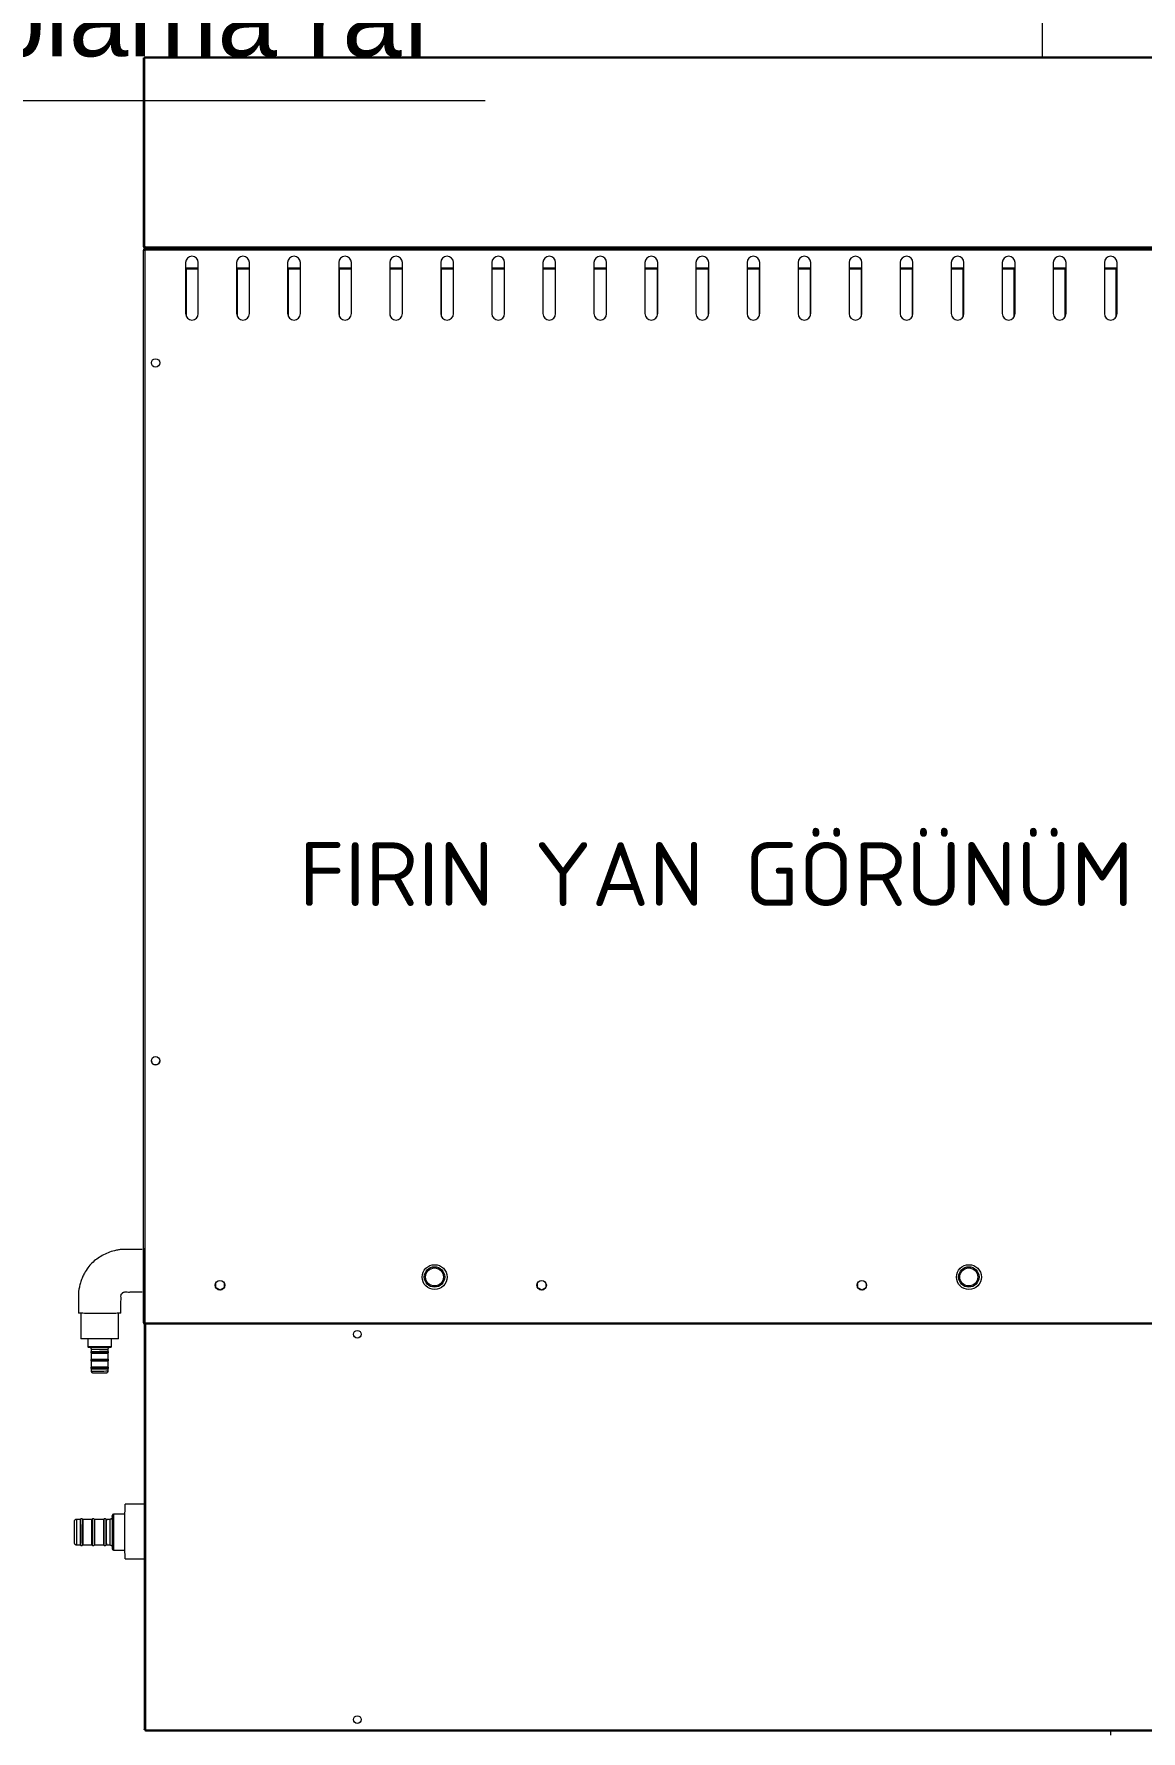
# Model space of a CAD drawing. Header units: millimetres. Extents: x 54215 to 67697, y 23496 to 56611.
# Drawn here: x 57917.3 to 58004, y 31132.1 to 31265.1 of the extents above; entities that cross this region are included whole.
import ezdxf

# ---------------------------------------------------------------- set-up
doc = ezdxf.new("R2010")
doc.units = ezdxf.units.MM
doc.layers.add('no3_paslanmaz gorunus on', color=163, linetype='Continuous', lineweight=15)
doc.layers.add('no3_yazı duvar', color=152, linetype='Continuous', lineweight=0)
doc.styles.get("Standard").update_dxf_attribs({"font": 'arial.ttf'})

# ---------------------------------------------------------------- blocks, each defined once
blk = doc.blocks.new('ASFH8LO')
at = {"layer": 'no3_paslanmaz gorunus on'}
for p, q in [((9341.26, 2476.59), (9341.26, 2480.2)), ((9265.9, 2378.22), (9265.9, 2376.22)), ((9268.84, 2376.22), (9268.84, 2378.22)), ((9266.44, 2376.21), (9266.44, 2375.62)), ((9268.3, 2375.62), (9268.3, 2376.21)), ((9266.7, 2375.42), (9266.7, 2375.24)), ((9266.7, 2375.09), (9266.7, 2375.09)), ((9266.7, 2375.09), (9266.7, 2374.63)), ((9268.04, 2375.24), (9268.04, 2375.42)), ((9268.04, 2375.09), (9268.04, 2375.09)), ((9268.04, 2374.63), (9268.04, 2375.09)), ((9266.7, 2374.48), (9266.7, 2374.02)), ((9266.7, 2373.87), (9266.7, 2373.87)), ((9266.7, 2373.87), (9266.7, 2373.69)), ((9268.04, 2374.02), (9268.04, 2374.48)), ((9268.04, 2373.87), (9268.04, 2373.87)), ((9268.04, 2373.69), (9268.04, 2373.87)), ((9270.86, 2363.26), (9269.36, 2363.26)), ((9265.83, 2362.06), (9265.56, 2362.06)), ((9265.83, 2362.06), (9265.83, 2362.06)), ((9266.75, 2362.06), (9266.06, 2362.06)), ((9267.67, 2362.06), (9266.97, 2362.06)), ((9267.67, 2362.06), (9267.67, 2362.06)), ((9268.16, 2362.06), (9267.89, 2362.06)), ((9269.35, 2362.46), (9268.46, 2362.46)), ((9265.56, 2360.06), (9265.83, 2360.06)), ((9265.83, 2360.06), (9265.83, 2360.06)), ((9266.06, 2360.06), (9266.75, 2360.06)), ((9266.97, 2360.06), (9267.67, 2360.06)), ((9267.67, 2360.06), (9267.67, 2360.06)), ((9267.89, 2360.06), (9268.16, 2360.06)), ((9268.46, 2359.66), (9269.35, 2359.66)), ((9269.36, 2358.98), (9270.86, 2358.98))]:
    blk.add_line(p, q, dxfattribs=at)
at = {"layer": 'no3_paslanmaz gorunus on', "linetype": 'Continuous', "lineweight": 0}
for p, q in [((9270.8, 2461.86), (9270.8, 2476.61)), ((9270.8, 2476.61), (9270.9, 2476.61)), ((9270.9, 2476.61), (9270.9, 2476.71)), ((9270.9, 2476.71), (9358.2, 2476.71)), ((9270.9, 2476.61), (9358.2, 2476.61)), ((9270.9, 2461.86), (9270.9, 2476.61)), ((9270.9, 2476.61), (9270.9, 2476.61)), ((9270.8, 2461.86), (9270.9, 2461.86)), ((9270.8, 2461.81), (9270.8, 2461.86)), ((9270.8, 2461.81), (9270.9, 2461.81)), ((9270.8, 2461.61), (9270.81, 2461.61)), ((9270.8, 2461.61), (9270.8, 2461.57)), ((9270.8, 2461.57), (9270.9, 2461.57)), ((9270.8, 2461.57), (9270.8, 2461.54)), ((9270.8, 2383.27), (9270.8, 2461.54)), ((9270.8, 2461.54), (9270.9, 2461.54)), ((9270.9, 2461.86), (9270.96, 2461.81)), ((9270.9, 2461.81), (9270.9, 2461.86)), ((9270.9, 2461.71), (9270.9, 2461.81)), ((9270.96, 2461.81), (9270.9, 2461.81)), ((9270.96, 2461.71), (9270.9, 2461.71)), ((9270.9, 2461.71), (9270.9, 2461.67)), ((9270.9, 2461.71), (9270.9, 2461.71)), ((9270.9, 2461.67), (9272.7, 2461.67)), ((9270.9, 2461.67), (9358.2, 2461.67)), ((9270.9, 2461.67), (9270.9, 2461.57)), ((9270.9, 2461.67), (9270.9, 2461.67)), ((9270.9, 2461.57), (9270.9, 2461.54)), ((9270.9, 2461.57), (9358.2, 2461.57)), ((9270.9, 2461.57), (9270.9, 2461.57)), ((9270.9, 2461.54), (9270.9, 2383.27)), ((9270.96, 2461.81), (9358.2, 2461.81)), ((9270.96, 2461.71), (9358.2, 2461.71)), ((9272.7, 2461.67), (9272.7, 2461.67)), ((9272.95, 2461.71), (9272.93, 2461.7)), ((9272.93, 2461.7), (9272.95, 2461.68)), ((9273.01, 2461.67), (9273.01, 2461.71)), ((9273.1, 2461.67), (9273.1, 2461.7)), ((9274.1, 2460.57), (9274.1, 2456.57)), ((9274.1, 2460.17), (9275.1, 2460.17)), ((9274.1, 2460.07), (9275.1, 2460.07)), ((9274.15, 2460.07), (9274.15, 2456.37)), ((9275.1, 2456.57), (9275.1, 2460.57)), ((9278.1, 2460.57), (9278.1, 2456.57)), ((9278.1, 2460.17), (9279.1, 2460.17)), ((9278.1, 2460.07), (9279.1, 2460.07)), ((9278.15, 2460.07), (9278.15, 2456.37)), ((9279.1, 2456.57), (9279.1, 2460.57)), ((9282.1, 2460.57), (9282.1, 2456.57)), ((9282.1, 2460.17), (9283.1, 2460.17)), ((9282.1, 2460.07), (9283.1, 2460.07)), ((9282.14, 2460.07), (9282.14, 2456.38)), ((9283.1, 2456.57), (9283.1, 2460.57)), ((9286.1, 2460.57), (9286.1, 2456.57)), ((9286.1, 2460.17), (9287.1, 2460.17)), ((9286.1, 2460.07), (9287.1, 2460.07)), ((9286.13, 2460.07), (9286.13, 2456.4)), ((9287.1, 2456.57), (9287.1, 2460.57)), ((9290.1, 2460.57), (9290.1, 2456.57)), ((9290.1, 2460.17), (9291.1, 2460.17)), ((9290.1, 2460.07), (9291.1, 2460.07)), ((9290.12, 2460.07), (9290.12, 2456.42)), ((9291.1, 2456.57), (9291.1, 2460.57)), ((9294.1, 2460.57), (9294.1, 2456.57)), ((9294.1, 2460.17), (9295.1, 2460.17)), ((9294.1, 2460.07), (9295.1, 2460.07)), ((9294.12, 2460.07), (9294.12, 2456.45)), ((9295.1, 2456.57), (9295.1, 2460.57)), ((9298.1, 2460.57), (9298.1, 2456.57)), ((9298.1, 2460.17), (9299.1, 2460.17)), ((9298.1, 2460.07), (9299.1, 2460.07)), ((9298.11, 2460.07), (9298.11, 2456.48)), ((9299.1, 2456.57), (9299.1, 2460.57)), ((9302.1, 2460.57), (9302.1, 2456.57)), ((9302.1, 2460.17), (9303.1, 2460.17)), ((9302.1, 2460.07), (9303.1, 2460.07)), ((9302.1, 2460.07), (9302.1, 2456.55)), ((9303.1, 2456.57), (9303.1, 2460.57)), ((9306.1, 2460.57), (9306.1, 2456.57)), ((9306.1, 2460.17), (9307.1, 2460.17)), ((9306.1, 2460.07), (9307.1, 2460.07)), ((9307.1, 2456.57), (9307.1, 2460.57)), ((9307.1, 2456.49), (9307.1, 2460.07)), ((9310.1, 2460.57), (9310.1, 2456.57)), ((9310.1, 2460.17), (9311.1, 2460.17)), ((9310.1, 2460.07), (9311.1, 2460.07)), ((9311.09, 2456.45), (9311.09, 2460.07)), ((9311.1, 2456.57), (9311.1, 2460.57)), ((9314.1, 2460.57), (9314.1, 2456.57)), ((9314.1, 2460.17), (9315.1, 2460.17)), ((9314.1, 2460.07), (9315.1, 2460.07)), ((9315.08, 2456.43), (9315.08, 2460.07)), ((9315.1, 2456.57), (9315.1, 2460.57)), ((9318.1, 2460.57), (9318.1, 2456.57)), ((9318.1, 2460.17), (9319.1, 2460.17)), ((9318.1, 2460.07), (9319.1, 2460.07)), ((9319.08, 2456.41), (9319.08, 2460.07)), ((9319.1, 2456.57), (9319.1, 2460.57)), ((9322.1, 2460.57), (9322.1, 2456.57)), ((9322.1, 2460.17), (9323.1, 2460.17)), ((9322.1, 2460.07), (9323.1, 2460.07)), ((9323.07, 2456.39), (9323.07, 2460.07)), ((9323.1, 2456.57), (9323.1, 2460.57)), ((9326.1, 2460.57), (9326.1, 2456.57)), ((9326.1, 2460.17), (9327.1, 2460.17)), ((9326.1, 2460.07), (9327.1, 2460.07)), ((9327.06, 2456.37), (9327.06, 2460.07)), ((9327.1, 2456.57), (9327.1, 2460.57)), ((9330.1, 2460.57), (9330.1, 2456.57)), ((9330.1, 2460.17), (9331.1, 2460.17)), ((9330.1, 2460.07), (9331.1, 2460.07)), ((9331.06, 2456.37), (9331.06, 2460.07)), ((9331.1, 2456.57), (9331.1, 2460.57)), ((9334.1, 2460.57), (9334.1, 2456.57)), ((9334.1, 2460.17), (9335.1, 2460.17)), ((9334.1, 2460.07), (9335.1, 2460.07)), ((9335.05, 2456.37), (9335.05, 2460.07)), ((9335.1, 2456.57), (9335.1, 2460.57)), ((9338.1, 2460.57), (9338.1, 2456.57)), ((9338.1, 2460.17), (9339.1, 2460.17)), ((9338.1, 2460.07), (9339.1, 2460.07)), ((9339.04, 2456.37), (9339.04, 2460.07)), ((9339.1, 2456.57), (9339.1, 2460.57)), ((9342.1, 2460.57), (9342.1, 2456.57)), ((9342.1, 2460.17), (9343.1, 2460.17)), ((9342.1, 2460.07), (9343.1, 2460.07)), ((9343.03, 2456.37), (9343.03, 2460.07)), ((9343.1, 2456.57), (9343.1, 2460.57)), ((9346.1, 2460.57), (9346.1, 2456.57)), ((9346.1, 2460.17), (9347.1, 2460.17)), ((9346.1, 2460.07), (9347.1, 2460.07)), ((9347.03, 2456.37), (9347.03, 2460.07)), ((9347.1, 2456.57), (9347.1, 2460.57)), ((9274.15, 2456.37), (9274.15, 2456.35)), ((9331.06, 2456.35), (9331.06, 2456.37)), ((9335.05, 2456.34), (9335.05, 2456.37)), ((9339.04, 2456.32), (9339.04, 2456.37)), ((9343.03, 2456.31), (9343.03, 2456.37)), ((9347.02, 2456.3), (9347.03, 2456.37)), ((9270.8, 2377.97), (9270.8, 2383.27)), ((9270.9, 2383.27), (9270.8, 2383.27)), ((9270.9, 2377.97), (9270.9, 2383.27)), ((9270.9, 2383.27), (9270.9, 2377.47)), ((9270.9, 2383.27), (9270.9, 2382.88)), ((9270.9, 2382.79), (9270.9, 2382.79)), ((9276.46, 2380.56), (9276.46, 2380.26)), ((9276.47, 2380.24), (9276.81, 2380.05)), ((9276.81, 2380.05), (9277.13, 2380.23)), ((9277.16, 2380.3), (9277.16, 2380.52)), ((9301.66, 2380.56), (9301.66, 2380.26)), ((9301.67, 2380.24), (9302.01, 2380.05)), ((9302.01, 2380.05), (9302.33, 2380.23)), ((9302.36, 2380.3), (9302.36, 2380.52)), ((9326.76, 2380.56), (9326.76, 2380.26)), ((9326.77, 2380.24), (9327.11, 2380.05)), ((9327.11, 2380.05), (9327.43, 2380.23)), ((9327.46, 2380.3), (9327.46, 2380.52)), ((9270.9, 2377.97), (9270.8, 2377.97)), ((9270.8, 2377.47), (9270.8, 2377.97)), ((9270.9, 2377.47), (9270.8, 2377.47)), ((9270.86, 2377.36), (9270.86, 2345.58)), ((9270.9, 2377.7), (9270.9, 2377.97)), ((9270.9, 2377.63), (9270.9, 2377.7)), ((9270.9, 2377.47), (9270.9, 2377.63)), ((9270.9, 2377.63), (9270.9, 2377.61)), ((9270.9, 2377.63), (9270.9, 2377.63)), ((9270.9, 2377.62), (9270.9, 2377.47)), ((9270.9, 2377.47), (9358.2, 2377.47)), ((9270.9, 2377.47), (9270.9, 2377.37)), ((9270.9, 2377.47), (9270.9, 2377.47)), ((9270.9, 2377.37), (9270.96, 2377.37)), ((9270.9, 2377.37), (9270.9, 2377.37)), ((9270.9, 2377.37), (9270.9, 2377.37)), ((9270.96, 2377.37), (9270.96, 2345.57)), ((9356.36, 2377.37), (9270.96, 2377.37)), ((9270.96, 2377.37), (9270.96, 2377.36)), ((9270.96, 2345.57), (9356.36, 2345.57)), ((9270.96, 2345.57), (9270.97, 2345.57)), ((9356.35, 2345.47), (9270.97, 2345.47)), ((9346.59, 2345.47), (9346.59, 2345.14))]:
    blk.add_line(p, q, dxfattribs=at)
at = {"layer": 'no3_paslanmaz gorunus on', "linetype": 'Continuous', "lineweight": 0, "flags": 128}
blk.add_lwpolyline([(9272.72, 2461.67), (9272.72, 2461.67), (9272.7, 2461.67)], dxfattribs=at)
at = {"layer": 'no3_paslanmaz gorunus on', "flags": 128}
for points in [[(9269.04, 2378.22), (9269.02, 2378.22), (9268.99, 2378.22), (9268.93, 2378.22), (9268.85, 2378.22), (9268.75, 2378.22), (9268.63, 2378.21), (9268.49, 2378.21), (9268.34, 2378.21), (9268.17, 2378.21), (9268, 2378.21), (9267.81, 2378.21), (9267.62, 2378.21), (9267.42, 2378.21), (9267.22, 2378.21), (9267.03, 2378.21), (9266.84, 2378.21), (9266.65, 2378.21), (9266.48, 2378.21), (9266.32, 2378.21), (9266.17, 2378.21), (9266.05, 2378.22), (9265.93, 2378.22), (9265.84, 2378.22), (9265.78, 2378.22), (9265.73, 2378.22), (9265.71, 2378.22), (9265.7, 2378.22)], [(9268.84, 2376.22), (9268.82, 2376.22), (9268.79, 2376.22), (9268.73, 2376.22), (9268.65, 2376.22), (9268.54, 2376.22), (9268.42, 2376.22), (9268.28, 2376.21), (9268.13, 2376.21), (9267.96, 2376.21), (9267.79, 2376.21), (9267.6, 2376.21), (9267.42, 2376.21), (9267.23, 2376.21), (9267.04, 2376.21), (9266.86, 2376.21), (9266.69, 2376.21), (9266.53, 2376.21), (9266.38, 2376.22), (9266.25, 2376.22), (9266.14, 2376.22), (9266.05, 2376.22), (9265.98, 2376.22), (9265.93, 2376.22), (9265.91, 2376.22), (9265.9, 2376.22)], [(9266.44, 2375.62), (9266.44, 2375.62), (9266.47, 2375.62), (9266.53, 2375.62), (9266.6, 2375.62), (9266.7, 2375.62), (9266.81, 2375.62), (9266.94, 2375.62), (9267.07, 2375.62), (9267.22, 2375.62), (9267.37, 2375.62)], [(9266.5, 2375.55), (9266.51, 2375.55), (9266.53, 2375.55), (9266.58, 2375.55), (9266.64, 2375.55), (9266.73, 2375.55), (9266.84, 2375.55), (9266.96, 2375.55), (9267.09, 2375.55), (9267.23, 2375.55), (9267.37, 2375.55)], [(9266.69, 2375.22), (9266.69, 2375.22), (9266.71, 2375.21), (9266.75, 2375.21), (9266.82, 2375.21), (9266.9, 2375.21), (9267, 2375.21), (9267.12, 2375.21), (9267.24, 2375.21), (9267.37, 2375.21)], [(9266.69, 2375.12), (9266.69, 2375.12), (9266.71, 2375.12), (9266.75, 2375.11), (9266.82, 2375.11), (9266.9, 2375.11), (9267, 2375.11), (9267.12, 2375.11), (9267.24, 2375.11), (9267.37, 2375.11)], [(9266.69, 2374.6), (9266.69, 2374.6), (9266.71, 2374.6), (9266.75, 2374.6), (9266.82, 2374.6), (9266.9, 2374.6), (9267, 2374.6), (9267.12, 2374.6), (9267.24, 2374.6), (9267.37, 2374.6)], [(9267.37, 2375.62), (9267.52, 2375.62), (9267.66, 2375.62), (9267.8, 2375.62), (9267.93, 2375.62), (9268.04, 2375.62), (9268.14, 2375.62), (9268.21, 2375.62), (9268.27, 2375.62), (9268.3, 2375.62), (9268.3, 2375.62)], [(9267.37, 2375.55), (9267.51, 2375.55), (9267.65, 2375.55), (9267.78, 2375.55), (9267.9, 2375.55), (9268.01, 2375.55), (9268.09, 2375.55), (9268.16, 2375.55), (9268.21, 2375.55), (9268.23, 2375.55), (9268.24, 2375.55)], [(9266.69, 2374.5), (9266.69, 2374.5), (9266.71, 2374.5), (9266.75, 2374.5), (9266.82, 2374.5), (9266.9, 2374.5), (9267, 2374.5), (9267.12, 2374.5), (9267.24, 2374.5), (9267.37, 2374.5)], [(9266.69, 2373.99), (9266.69, 2373.99), (9266.71, 2373.99), (9266.75, 2373.99), (9266.82, 2373.99), (9266.9, 2373.99), (9267, 2373.99), (9267.12, 2373.99), (9267.24, 2373.99), (9267.37, 2373.99)], [(9266.69, 2373.89), (9266.69, 2373.89), (9266.71, 2373.89), (9266.75, 2373.89), (9266.82, 2373.89), (9266.9, 2373.89), (9267, 2373.89), (9267.12, 2373.89), (9267.24, 2373.89), (9267.37, 2373.89)], [(9267.37, 2374.48), (9267.5, 2374.48), (9267.62, 2374.48), (9267.73, 2374.48), (9267.83, 2374.48), (9267.91, 2374.48), (9267.98, 2374.48), (9268.02, 2374.48), (9268.04, 2374.48), (9268.03, 2374.48), (9268, 2374.48), (9267.95, 2374.48), (9267.87, 2374.48), (9267.78, 2374.48), (9267.67, 2374.48), (9267.56, 2374.48), (9267.43, 2374.48), (9267.31, 2374.48), (9267.18, 2374.48), (9267.06, 2374.48), (9266.96, 2374.48), (9266.87, 2374.48), (9266.79, 2374.48), (9266.74, 2374.48), (9266.71, 2374.48), (9266.7, 2374.48), (9266.72, 2374.48), (9266.76, 2374.48), (9266.83, 2374.48), (9266.91, 2374.48), (9267.01, 2374.48), (9267.12, 2374.48), (9267.24, 2374.48), (9267.37, 2374.48)], [(9266.9, 2373.55), (9266.96, 2373.55), (9267.05, 2373.55), (9267.15, 2373.55), (9267.25, 2373.55), (9267.37, 2373.55)], [(9266.9, 2373.55), (9266.9, 2373.55), (9266.9, 2373.55)], [(9267.37, 2373.55), (9267.48, 2373.55), (9267.59, 2373.55), (9267.69, 2373.55), (9267.78, 2373.55), (9267.84, 2373.55), (9267.87, 2373.55)], [(9269.36, 2358.98), (9269.36, 2359.02), (9269.36, 2359.15), (9269.36, 2359.3), (9269.35, 2359.48), (9269.35, 2359.69), (9269.35, 2359.92), (9269.35, 2360.17), (9269.35, 2360.44), (9269.35, 2360.71), (9269.35, 2360.99), (9269.35, 2361.27), (9269.35, 2361.55), (9269.35, 2361.82), (9269.35, 2362.08), (9269.35, 2362.32), (9269.35, 2362.54), (9269.36, 2362.74), (9269.36, 2362.91), (9269.36, 2363.04), (9269.36, 2363.15), (9269.36, 2363.22), (9269.36, 2363.26), (9269.36, 2363.26)], [(9265.36, 2361.77), (9265.36, 2361.77), (9265.36, 2361.76)], [(9265.36, 2361.76), (9265.36, 2361.67), (9265.36, 2361.55), (9265.36, 2361.4), (9265.36, 2361.23), (9265.36, 2361.06)], [(9265.87, 2362.08), (9265.87, 2362.08), (9265.87, 2362.05), (9265.87, 2361.99), (9265.87, 2361.89), (9265.87, 2361.76), (9265.87, 2361.61), (9265.87, 2361.44), (9265.86, 2361.26), (9265.86, 2361.06)], [(9266.02, 2362.08), (9266.02, 2362.08), (9266.02, 2362.05), (9266.02, 2361.99), (9266.02, 2361.89), (9266.02, 2361.76), (9266.01, 2361.61), (9266.01, 2361.44), (9266.01, 2361.26), (9266.01, 2361.06)], [(9266.75, 2361.06), (9266.75, 2360.87), (9266.75, 2360.69), (9266.75, 2360.52), (9266.75, 2360.37), (9266.75, 2360.25), (9266.75, 2360.15), (9266.75, 2360.09), (9266.75, 2360.06), (9266.75, 2360.07), (9266.75, 2360.12), (9266.75, 2360.2), (9266.75, 2360.31), (9266.75, 2360.44), (9266.75, 2360.6), (9266.75, 2360.78), (9266.75, 2360.97), (9266.75, 2361.16), (9266.75, 2361.34), (9266.75, 2361.52), (9266.75, 2361.68), (9266.75, 2361.82), (9266.75, 2361.93), (9266.75, 2362.01), (9266.75, 2362.05), (9266.75, 2362.06), (9266.75, 2362.03), (9266.75, 2361.97), (9266.75, 2361.88), (9266.75, 2361.75), (9266.75, 2361.6), (9266.75, 2361.43), (9266.75, 2361.25), (9266.75, 2361.06)], [(9266.79, 2362.08), (9266.79, 2362.08), (9266.79, 2362.05), (9266.79, 2361.99), (9266.78, 2361.89), (9266.78, 2361.76), (9266.78, 2361.61), (9266.78, 2361.44), (9266.78, 2361.26), (9266.78, 2361.06)], [(9266.94, 2362.08), (9266.94, 2362.08), (9266.94, 2362.05), (9266.93, 2361.99), (9266.93, 2361.89), (9266.93, 2361.76), (9266.93, 2361.61), (9266.93, 2361.44), (9266.93, 2361.26), (9266.93, 2361.06)], [(9267.71, 2362.08), (9267.7, 2362.08), (9267.7, 2362.05), (9267.7, 2361.99), (9267.7, 2361.89), (9267.7, 2361.76), (9267.7, 2361.61), (9267.7, 2361.44), (9267.7, 2361.26), (9267.7, 2361.06)], [(9267.85, 2362.08), (9267.85, 2362.08), (9267.85, 2362.05), (9267.85, 2361.99), (9267.85, 2361.89), (9267.85, 2361.76), (9267.85, 2361.61), (9267.85, 2361.44), (9267.85, 2361.26), (9267.85, 2361.06)], [(9268.36, 2362.36), (9268.36, 2362.36), (9268.36, 2362.32), (9268.36, 2362.25), (9268.36, 2362.15), (9268.36, 2362.02), (9268.36, 2361.86), (9268.36, 2361.68), (9268.36, 2361.48), (9268.36, 2361.28), (9268.36, 2361.06)], [(9268.46, 2362.46), (9268.46, 2362.45), (9268.46, 2362.41), (9268.46, 2362.33), (9268.46, 2362.21), (9268.46, 2362.07), (9268.46, 2361.9), (9268.46, 2361.71), (9268.46, 2361.51), (9268.46, 2361.29), (9268.46, 2361.06)], [(9265.36, 2361.06), (9265.36, 2360.89), (9265.36, 2360.73), (9265.36, 2360.58), (9265.36, 2360.45), (9265.36, 2360.36), (9265.36, 2360.31)], [(9268.36, 2361.06), (9268.36, 2360.85), (9268.36, 2360.64), (9268.36, 2360.44), (9268.36, 2360.26), (9268.36, 2360.11), (9268.36, 2359.97), (9268.36, 2359.87), (9268.36, 2359.8), (9268.36, 2359.77), (9268.36, 2359.76)], [(9268.46, 2361.06), (9268.46, 2360.84), (9268.46, 2360.62), (9268.46, 2360.41), (9268.46, 2360.22), (9268.46, 2360.05), (9268.46, 2359.91), (9268.46, 2359.8), (9268.46, 2359.72), (9268.46, 2359.67), (9268.46, 2359.66)]]:
    blk.add_lwpolyline(points, dxfattribs=at)
at = {"layer": 'no3_paslanmaz gorunus on', "linetype": 'Continuous', "lineweight": 0}
for centre, radius in [((9271.75, 2452.71), 0.325), ((9271.75, 2398.01), 0.325), ((9293.62, 2381.05), 0.975), ((9293.61, 2381.06), 0.8), ((9293.61, 2381.06), 0.705), ((9335.49, 2381.05), 0.975), ((9335.48, 2381.06), 0.8), ((9335.48, 2381.06), 0.705), ((9276.8, 2380.41), 0.375), ((9302, 2380.41), 0.375), ((9327.1, 2380.41), 0.375), ((9287.56, 2376.57), 0.3), ((9287.56, 2346.37), 0.3)]:
    blk.add_circle(centre, radius, dxfattribs=at)
for centre, radius, start, end in [((9270.9, 2461.57), 0.101, 90, 180), ((9270.9, 2461.57), 0.001, 90, 180), ((9273.01, 2461.62), 0.11, 135, 152.8218), ((9274.6, 2460.57), 0.5, 0, 180), ((9278.6, 2460.57), 0.5, 0, 180), ((9282.6, 2460.57), 0.5, 0, 180), ((9286.6, 2460.57), 0.5, 0, 180), ((9290.6, 2460.57), 0.5, 0, 180), ((9294.6, 2460.57), 0.5, 0, 180), ((9298.6, 2460.57), 0.5, 0, 180), ((9302.6, 2460.57), 0.5, 0, 180), ((9306.6, 2460.57), 0.5, 0, 180), ((9310.6, 2460.57), 0.5, 0, 180), ((9314.6, 2460.57), 0.5, 0, 180), ((9318.6, 2460.57), 0.5, 0, 180), ((9322.6, 2460.57), 0.5, 0, 180), ((9326.6, 2460.57), 0.5, 0, 180), ((9330.6, 2460.57), 0.5, 0, 180), ((9334.6, 2460.57), 0.5, 0, 180), ((9338.6, 2460.57), 0.5, 0, 180), ((9342.6, 2460.57), 0.5, 0, 180), ((9346.6, 2460.57), 0.5, 0, 180), ((9274.6, 2456.57), 0.5, 180, 0), ((9278.6, 2456.57), 0.5, 180, 0), ((9282.6, 2456.57), 0.5, 180, 0), ((9286.6, 2456.57), 0.5, 180, 0), ((9290.6, 2456.57), 0.5, 180, 0), ((9294.6, 2456.57), 0.5, 180, 0), ((9298.6, 2456.57), 0.5, 180, 0), ((9302.6, 2456.57), 0.5, 180, 0), ((9306.6, 2456.57), 0.5, 180, 0), ((9310.6, 2456.57), 0.5, 180, 0), ((9314.6, 2456.57), 0.5, 180, 0), ((9318.6, 2456.57), 0.5, 180, 0), ((9322.6, 2456.57), 0.5, 180, 0), ((9326.6, 2456.57), 0.5, 180, 0), ((9330.6, 2456.57), 0.5, 180, 0), ((9334.6, 2456.57), 0.5, 180, 0), ((9338.6, 2456.57), 0.5, 180, 0), ((9342.6, 2456.57), 0.5, 180, 0), ((9346.6, 2456.57), 0.5, 180, 0), ((9271.75, 2398.01), 0.325, 180.0623, 0), ((9270.9, 2377.47), 0.101, 180, 270), ((9270.9, 2377.47), 0.001, 180, 270)]:
    blk.add_arc(centre, radius, start, end, dxfattribs=at)
at = {"layer": 'no3_paslanmaz gorunus on'}
for centre, radius, start, end in [((9266.55, 2374.75), 0.803, 89.4524, 93.4588), ((9267.2, 2408.69), 33.28, 269.1453, 270.2932), ((9267.2, 2408.5), 33.27, 269.1451, 270.2933), ((9267.2, 2408.36), 33.28, 269.1453, 270.2932), ((9267.2, 2407.89), 33.27, 269.1451, 270.2933), ((9267.56, 2405.6), 30.19, 269.6325, 270.8979), ((9267.56, 2405.38), 30.14, 269.6318, 270.8991), ((9267.57, 2405.45), 30.24, 269.6253, 270.9095), ((9267.57, 2406.11), 31, 269.6373, 270.8902), ((9267.56, 2405.26), 30.17, 269.6323, 270.8982), ((9267.56, 2404.77), 30.14, 269.6318, 270.8991), ((9267.57, 2404.84), 30.24, 269.6253, 270.9095), ((9268.16, 2373.7), 1.86, 87.5323, 90.0187), ((9267.2, 2407.28), 33.27, 269.1451, 270.2933), ((9267.2, 2407.14), 33.28, 269.1453, 270.2932), ((9267.2, 2406.95), 33.27, 269.1451, 270.2933), ((9267.57, 2405.5), 31, 269.6373, 270.8902), ((9267.56, 2404.16), 30.14, 269.6318, 270.8991), ((9267.57, 2404.23), 30.24, 269.6253, 270.9095), ((9267.57, 2404.88), 31, 269.6373, 270.8902), ((9267.56, 2404.04), 30.17, 269.6323, 270.8982), ((9267.56, 2403.83), 30.14, 269.6318, 270.8991), ((9315.46, 2361.32), 49.9, 179.1451, 180.2933), ((9315.74, 2361.32), 49.91, 179.1453, 180.2932), ((9315.95, 2361.32), 49.9, 179.1451, 180.2933), ((9316.87, 2361.32), 49.9, 179.1451, 180.2933), ((9317.58, 2361.32), 49.91, 179.1453, 180.2932), ((9317.79, 2361.32), 49.9, 179.1451, 180.2933), ((9318.07, 2361.32), 49.91, 179.1453, 180.2932), ((9267.16, 2362.29), 1.2, 359.4524, 3.4588), ((9310.77, 2360.77), 45.21, 179.6318, 180.8991), ((9311.09, 2360.77), 45.26, 179.6323, 180.8982), ((9312.36, 2360.77), 46.49, 179.6373, 180.8902), ((9311.37, 2360.77), 45.36, 179.6253, 180.9095), ((9311.26, 2360.77), 45.21, 179.6318, 180.8991), ((9313.28, 2360.77), 46.49, 179.6373, 180.8902), ((9312.29, 2360.77), 45.36, 179.6253, 180.9095), ((9312.18, 2360.77), 45.21, 179.6318, 180.8991), ((9312.92, 2360.77), 45.26, 179.6323, 180.8982), ((9314.19, 2360.77), 46.49, 179.6373, 180.8902), ((9313.21, 2360.77), 45.36, 179.6253, 180.9095), ((9313.1, 2360.77), 45.21, 179.6318, 180.8991), ((9313.44, 2360.77), 45.28, 179.6325, 180.8979), ((9265.58, 2359.88), 2.79, 357.5323, 0.0187)]:
    blk.add_arc(centre, radius, start, end, dxfattribs=at)
at = {"layer": 'no3_paslanmaz gorunus on', "linetype": 'Continuous', "lineweight": 0}
for points, knots in [([(9270.9, 2461.86), (9270.89, 2461.86), (9270.86, 2461.86), (9270.83, 2461.86), (9270.81, 2461.86), (9270.81, 2461.86), (9270.8, 2461.86)], [0, 0, 0, 0, 0.249982, 0.500013, 0.75, 1, 1, 1, 1]), ([(9270.8, 2461.81), (9270.81, 2461.8), (9270.81, 2461.77), (9270.83, 2461.74), (9270.86, 2461.71), (9270.89, 2461.71), (9270.9, 2461.71)], [0, 0, 0, 0, 0.250019, 0.500003, 0.750027, 1, 1, 1, 1]), ([(9270.9, 2461.81), (9270.9, 2461.81), (9270.9, 2461.81), (9270.9, 2461.81), (9270.9, 2461.81)], [0, 0, 0, 0, 0.507228, 1, 1, 1, 1]), ([(9270.96, 2461.71), (9270.96, 2461.71), (9270.96, 2461.71), (9270.96, 2461.74), (9270.96, 2461.77), (9270.96, 2461.8), (9270.96, 2461.81)], [0, 0, 0, 0, 0.249998, 0.499994, 0.749988, 1, 1, 1, 1]), ([(9270.86, 2377.36), (9270.86, 2377.36), (9270.86, 2377.36), (9270.89, 2377.36), (9270.92, 2377.37), (9270.95, 2377.37), (9270.96, 2377.37)], [0, 0, 0, 0, 0.250002, 0.499989, 0.750018, 1, 1, 1, 1]), ([(9270.96, 2345.57), (9270.95, 2345.57), (9270.92, 2345.57), (9270.89, 2345.57), (9270.86, 2345.57), (9270.86, 2345.58), (9270.86, 2345.58)], [0, 0, 0, 0, 0.249983, 0.500011, 0.749998, 1, 1, 1, 1]), ([(9270.97, 2345.47), (9270.97, 2345.47), (9270.96, 2345.47), (9270.96, 2345.5), (9270.96, 2345.53), (9270.96, 2345.56), (9270.96, 2345.57)], [0, 0, 0, 0, 0.250002, 0.499988, 0.750017, 1, 1, 1, 1])]:
    blk.add_open_spline(points, degree=3, knots=knots, dxfattribs=at)
at = {"layer": 'no3_paslanmaz gorunus on'}
for points, knots in [([(9270.7, 2383.22), (9270.58, 2383.22), (9270.36, 2383.22), (9270.07, 2383.22), (9269.83, 2383.22), (9269.66, 2383.22), (9269.51, 2383.22), (9269.34, 2383.22), (9269.11, 2383.22), (9268.83, 2383.19), (9268.46, 2383.11), (9268.03, 2382.97), (9267.56, 2382.75), (9267.14, 2382.48), (9266.76, 2382.16), (9266.44, 2381.79), (9266.2, 2381.41), (9266.02, 2381.04), (9265.89, 2380.7), (9265.8, 2380.36), (9265.73, 2380.05), (9265.7, 2379.76), (9265.7, 2379.55), (9265.7, 2379.41), (9265.7, 2379.32), (9265.7, 2379.22), (9265.7, 2379.07), (9265.71, 2378.86), (9265.71, 2378.56), (9265.7, 2378.34), (9265.7, 2378.22)], [0, 0, 0, 0, 0.04248, 0.078141, 0.106403, 0.125428, 0.14113, 0.15815, 0.187877, 0.221697, 0.257956, 0.321477, 0.383028, 0.442262, 0.499908, 0.556954, 0.617241, 0.659952, 0.703574, 0.746087, 0.784604, 0.818398, 0.848498, 0.859228, 0.869712, 0.880111, 0.894378, 0.921518, 0.956856, 1, 1, 1, 1]), ([(9269.04, 2378.22), (9269.04, 2378.32), (9269.03, 2378.5), (9269.03, 2378.74), (9269.03, 2378.92), (9269.04, 2379.06), (9269.04, 2379.2), (9269.05, 2379.36), (9269.04, 2379.51), (9269.04, 2379.63), (9269.05, 2379.68), (9269.07, 2379.72), (9269.11, 2379.75), (9269.15, 2379.79), (9269.18, 2379.83), (9269.21, 2379.86), (9269.26, 2379.88), (9269.34, 2379.89), (9269.47, 2379.89), (9269.59, 2379.88), (9269.72, 2379.88), (9269.83, 2379.89), (9269.99, 2379.89), (9270.19, 2379.89), (9270.43, 2379.89), (9270.61, 2379.89), (9270.7, 2379.89)], [0, 0, 0, 0, 0.094684, 0.169691, 0.2252, 0.262609, 0.298448, 0.35521, 0.415996, 0.442659, 0.459914, 0.465537, 0.484197, 0.505787, 0.525029, 0.532705, 0.541208, 0.571768, 0.608136, 0.661821, 0.688231, 0.72397, 0.772032, 0.833906, 0.91017, 1, 1, 1, 1]), ([(9266.44, 2375.62), (9266.44, 2375.61), (9266.44, 2375.6), (9266.45, 2375.58), (9266.46, 2375.57), (9266.47, 2375.56), (9266.48, 2375.56), (9266.49, 2375.56), (9266.49, 2375.55), (9266.49, 2375.55)], [0, 0, 0, 0, 0.226079, 0.429746, 0.599008, 0.742353, 0.858024, 0.942003, 1, 1, 1, 1]), ([(9266.6, 2375.55), (9266.6, 2375.55), (9266.62, 2375.55), (9266.65, 2375.53), (9266.68, 2375.5), (9266.7, 2375.46), (9266.7, 2375.43), (9266.7, 2375.42)], [0, 0, 0, 0, 0.076539, 0.260842, 0.506663, 0.754056, 1, 1, 1, 1]), ([(9266.7, 2375.22), (9266.7, 2375.22), (9266.69, 2375.21), (9266.68, 2375.2), (9266.67, 2375.18), (9266.67, 2375.15), (9266.68, 2375.13), (9266.69, 2375.12), (9266.69, 2375.11), (9266.7, 2375.11)], [0, 0, 0, 0, 0.053937, 0.227006, 0.409515, 0.597527, 0.770237, 0.910095, 1, 1, 1, 1]), ([(9266.7, 2374.61), (9266.7, 2374.61), (9266.69, 2374.6), (9266.68, 2374.59), (9266.67, 2374.57), (9266.67, 2374.54), (9266.68, 2374.52), (9266.69, 2374.51), (9266.69, 2374.5), (9266.7, 2374.5)], [0, 0, 0, 0, 0.053937, 0.227006, 0.409515, 0.597527, 0.770237, 0.910095, 1, 1, 1, 1]), ([(9268.04, 2375.42), (9268.04, 2375.43), (9268.04, 2375.45), (9268.05, 2375.48), (9268.07, 2375.51), (9268.1, 2375.53), (9268.12, 2375.54), (9268.13, 2375.55), (9268.13, 2375.55)], [0, 0, 0, 0, 0.116667, 0.374367, 0.581999, 0.757224, 0.903571, 1, 1, 1, 1]), ([(9268.04, 2375.11), (9268.05, 2375.12), (9268.06, 2375.12), (9268.07, 2375.14), (9268.07, 2375.17), (9268.07, 2375.19), (9268.06, 2375.21), (9268.05, 2375.22), (9268.04, 2375.22), (9268.04, 2375.22)], [0, 0, 0, 0, 0.132313, 0.311318, 0.503544, 0.700824, 0.855852, 0.985546, 1, 1, 1, 1]), ([(9268.04, 2374.5), (9268.05, 2374.5), (9268.06, 2374.51), (9268.07, 2374.53), (9268.07, 2374.55), (9268.07, 2374.58), (9268.06, 2374.6), (9268.05, 2374.6), (9268.04, 2374.61), (9268.04, 2374.61)], [0, 0, 0, 0, 0.1323133, 0.311318, 0.5035444, 0.7008235, 0.8558516, 0.9855463, 1, 1, 1, 1]), ([(9268.25, 2375.55), (9268.25, 2375.56), (9268.26, 2375.56), (9268.27, 2375.56), (9268.28, 2375.57), (9268.29, 2375.59), (9268.3, 2375.6), (9268.3, 2375.62), (9268.3, 2375.62)], [0, 0, 0, 0, 0.082763, 0.207542, 0.397285, 0.619459, 0.865439, 1, 1, 1, 1]), ([(9266.7, 2374), (9266.7, 2374), (9266.69, 2373.99), (9266.68, 2373.98), (9266.67, 2373.95), (9266.67, 2373.93), (9266.68, 2373.91), (9266.69, 2373.9), (9266.69, 2373.89), (9266.7, 2373.89)], [0, 0, 0, 0, 0.053937, 0.2270058, 0.4095147, 0.597527, 0.7702373, 0.9100951, 1, 1, 1, 1]), ([(9266.7, 2373.69), (9266.7, 2373.67), (9266.71, 2373.64), (9266.73, 2373.61), (9266.75, 2373.58), (9266.77, 2373.57), (9266.79, 2373.56), (9266.81, 2373.56), (9266.82, 2373.55), (9266.83, 2373.55), (9266.83, 2373.55), (9266.84, 2373.55), (9266.85, 2373.55), (9266.87, 2373.55), (9266.9, 2373.55), (9266.9, 2373.55)], [0, 0, 0, 0, 0.097618, 0.186691, 0.260544, 0.322957, 0.374141, 0.411978, 0.434261, 0.452953, 0.479586, 0.53552, 0.682053, 0.911225, 1, 1, 1, 1]), ([(9267.37, 2373.55), (9267.39, 2373.55), (9267.44, 2373.55), (9267.53, 2373.55), (9267.63, 2373.55), (9267.72, 2373.55), (9267.79, 2373.55), (9267.85, 2373.55), (9267.89, 2373.55), (9267.9, 2373.55), (9267.92, 2373.55), (9267.93, 2373.56), (9267.94, 2373.56), (9267.97, 2373.57), (9268, 2373.6), (9268.03, 2373.63), (9268.04, 2373.67), (9268.04, 2373.69), (9268.03, 2373.69)], [0, 0, 0, 0, 0.054531, 0.158636, 0.262877, 0.36715, 0.471491, 0.575988, 0.68093, 0.788288, 0.8046, 0.814549, 0.83143, 0.858745, 0.900442, 0.947835, 0.994932, 1, 1, 1, 1]), ([(9268.04, 2373.89), (9268.05, 2373.89), (9268.06, 2373.9), (9268.07, 2373.92), (9268.07, 2373.94), (9268.07, 2373.97), (9268.06, 2373.98), (9268.05, 2373.99), (9268.04, 2374), (9268.04, 2374)], [0, 0, 0, 0, 0.132313, 0.311318, 0.503544, 0.700824, 0.855852, 0.985546, 1, 1, 1, 1]), ([(9265.56, 2362.06), (9265.54, 2362.06), (9265.5, 2362.06), (9265.44, 2362.03), (9265.41, 2361.99), (9265.38, 2361.96), (9265.37, 2361.92), (9265.37, 2361.9), (9265.36, 2361.89), (9265.36, 2361.88), (9265.36, 2361.87), (9265.36, 2361.86), (9265.36, 2361.84), (9265.36, 2361.81), (9265.36, 2361.77), (9265.36, 2361.76)], [0, 0, 0, 0, 0.097618, 0.186691, 0.260544, 0.322957, 0.374141, 0.411978, 0.434261, 0.452953, 0.479586, 0.53552, 0.682053, 0.911225, 1, 1, 1, 1]), ([(9266.03, 2362.07), (9266.02, 2362.07), (9266.02, 2362.08), (9266, 2362.1), (9265.96, 2362.11), (9265.93, 2362.11), (9265.9, 2362.1), (9265.87, 2362.09), (9265.87, 2362.07), (9265.86, 2362.07)], [0, 0, 0, 0, 0.053937, 0.2270058, 0.4095147, 0.597527, 0.7702373, 0.9100951, 1, 1, 1, 1]), ([(9266.94, 2362.07), (9266.94, 2362.07), (9266.93, 2362.08), (9266.91, 2362.1), (9266.88, 2362.11), (9266.84, 2362.11), (9266.81, 2362.1), (9266.79, 2362.09), (9266.78, 2362.07), (9266.78, 2362.07)], [0, 0, 0, 0, 0.053937, 0.227006, 0.409515, 0.597527, 0.770237, 0.910095, 1, 1, 1, 1]), ([(9267.86, 2362.07), (9267.86, 2362.07), (9267.85, 2362.08), (9267.83, 2362.1), (9267.8, 2362.11), (9267.76, 2362.11), (9267.73, 2362.1), (9267.71, 2362.09), (9267.7, 2362.07), (9267.7, 2362.07)], [0, 0, 0, 0, 0.053937, 0.227006, 0.409515, 0.597527, 0.770237, 0.910095, 1, 1, 1, 1]), ([(9268.36, 2362.22), (9268.36, 2362.21), (9268.35, 2362.19), (9268.33, 2362.15), (9268.29, 2362.1), (9268.23, 2362.07), (9268.18, 2362.07), (9268.16, 2362.06)], [0, 0, 0, 0, 0.076539, 0.260842, 0.506663, 0.754056, 1, 1, 1, 1]), ([(9268.46, 2362.46), (9268.45, 2362.46), (9268.43, 2362.46), (9268.4, 2362.44), (9268.38, 2362.43), (9268.37, 2362.41), (9268.37, 2362.39), (9268.36, 2362.38), (9268.36, 2362.38), (9268.36, 2362.38)], [0, 0, 0, 0, 0.226079, 0.429746, 0.599008, 0.742353, 0.858024, 0.942003, 1, 1, 1, 1]), ([(9265.36, 2361.06), (9265.36, 2361.04), (9265.36, 2360.95), (9265.36, 2360.82), (9265.36, 2360.68), (9265.36, 2360.54), (9265.36, 2360.43), (9265.36, 2360.34), (9265.36, 2360.28), (9265.36, 2360.27), (9265.36, 2360.24), (9265.36, 2360.23), (9265.37, 2360.2), (9265.39, 2360.16), (9265.42, 2360.11), (9265.48, 2360.08), (9265.53, 2360.06), (9265.56, 2360.06), (9265.56, 2360.06)], [0, 0, 0, 0, 0.054531, 0.158636, 0.262877, 0.36715, 0.471491, 0.575988, 0.68093, 0.788288, 0.8046, 0.814549, 0.83143, 0.858745, 0.900442, 0.947835, 0.994932, 1, 1, 1, 1]), ([(9265.86, 2360.05), (9265.87, 2360.05), (9265.88, 2360.03), (9265.91, 2360.02), (9265.95, 2360.01), (9265.98, 2360.02), (9266.01, 2360.03), (9266.02, 2360.05), (9266.02, 2360.05), (9266.03, 2360.06)], [0, 0, 0, 0, 0.132313, 0.311318, 0.503544, 0.700824, 0.855852, 0.985546, 1, 1, 1, 1]), ([(9266.78, 2360.05), (9266.79, 2360.05), (9266.8, 2360.03), (9266.83, 2360.02), (9266.86, 2360.01), (9266.9, 2360.02), (9266.92, 2360.03), (9266.94, 2360.05), (9266.94, 2360.05), (9266.94, 2360.05)], [0, 0, 0, 0, 0.1323133, 0.311318, 0.5035444, 0.7008235, 0.8558516, 0.9855463, 1, 1, 1, 1]), ([(9267.7, 2360.05), (9267.71, 2360.05), (9267.72, 2360.03), (9267.75, 2360.02), (9267.78, 2360.01), (9267.82, 2360.02), (9267.84, 2360.03), (9267.86, 2360.05), (9267.86, 2360.05), (9267.86, 2360.05)], [0, 0, 0, 0, 0.132313, 0.311318, 0.503544, 0.700824, 0.855852, 0.985546, 1, 1, 1, 1]), ([(9268.16, 2360.06), (9268.17, 2360.06), (9268.21, 2360.06), (9268.25, 2360.04), (9268.3, 2360.01), (9268.33, 2359.97), (9268.35, 2359.94), (9268.35, 2359.92), (9268.35, 2359.91)], [0, 0, 0, 0, 0.116667, 0.374367, 0.581999, 0.757224, 0.903571, 1, 1, 1, 1]), ([(9268.36, 2359.74), (9268.36, 2359.74), (9268.37, 2359.73), (9268.37, 2359.72), (9268.39, 2359.7), (9268.41, 2359.68), (9268.44, 2359.66), (9268.46, 2359.66), (9268.46, 2359.66)], [0, 0, 0, 0, 0.082763, 0.207542, 0.397285, 0.619459, 0.865439, 1, 1, 1, 1])]:
    blk.add_open_spline(points, degree=3, knots=knots, dxfattribs=at)
at = {"layer": 'no3_paslanmaz gorunus on', "insert": (9283, 2415.14), "char_height": 5, "width": 62.3614, "attachment_point": 1}
blk.add_mtext('{\\fISOCPEUR|b0|i0|c162|p34;FIRIN YAN GÖRÜNÜM}', dxfattribs=at)

msp = doc.modelspace()

# ---------------------------------------------------------------- linework, layer by layer
at = {"layer": 'no3_yazı duvar'}
msp.add_lwpolyline([(57762.483, 31277.226), (57804.272, 31259.923), (57952.643, 31259.923)], dxfattribs=at)

# ---------------------------------------------------------------- block references
msp.add_blockref('ASFH8LO', (48655.069, 28786.648))

# ---------------------------------------------------------------- texts
at = {"layer": 'no3_yazı duvar', "insert": (57803.126, 31269.39), "char_height": 6, "width": 174.72031, "attachment_point": 1}
msp.add_mtext('18mm mdf üzeri açık ceviz kaplama raf', dxfattribs=at)

doc.saveas('drawing.dxf')
